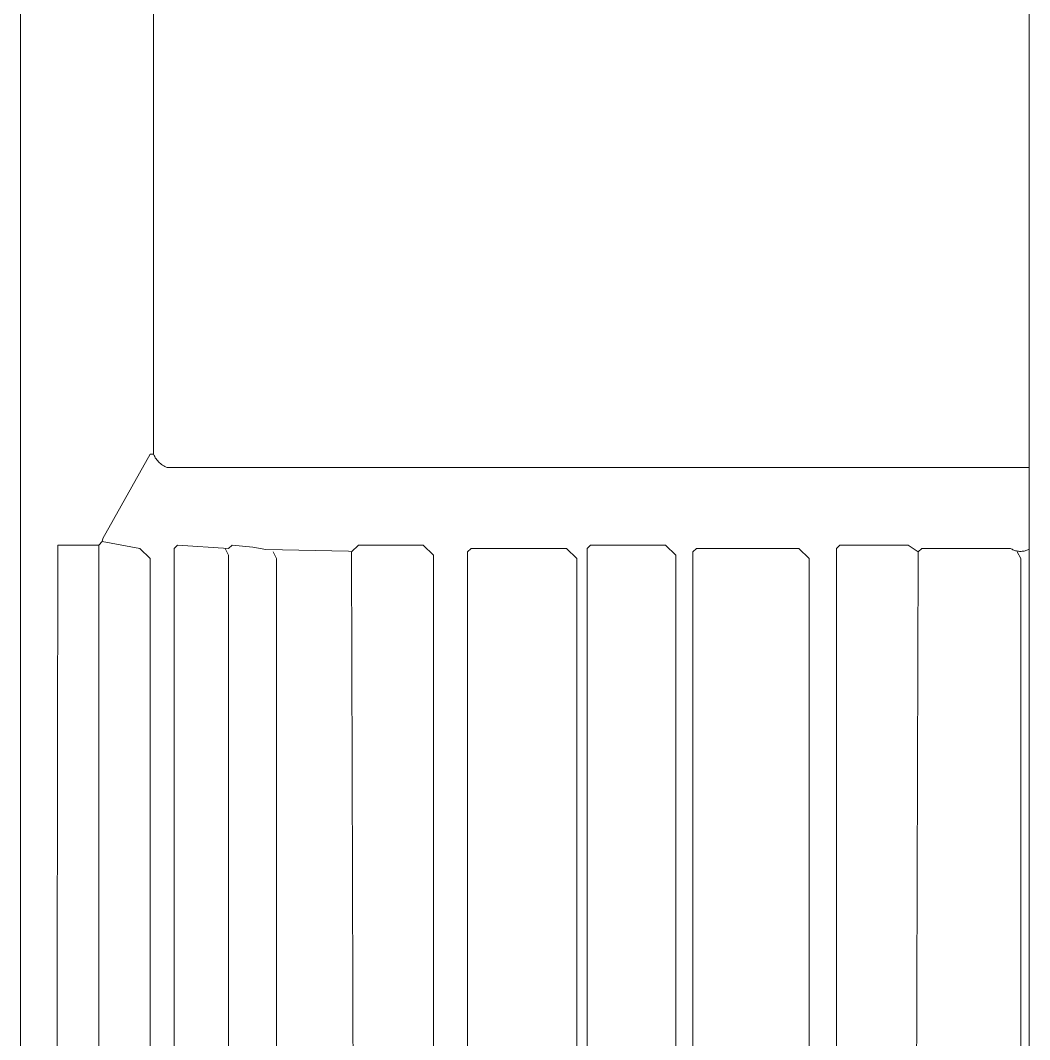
# Model space of a CAD drawing. Header units: millimetres. Extents: x 0 to 28440, y -12508 to -2066.
# Drawn here: x 15494.79 to 15524.8, y -9037.3 to -9007.01 of the extents above; entities that cross this region are included whole.
import ezdxf

# ---------------------------------------------------------------- set-up
doc = ezdxf.new("R2010")
doc.units = ezdxf.units.MM
for name, color, linetype, lineweight in [('DS-定制五金', 2, 'Continuous', 13), ('DS-定制台面', 4, 'Continuous', 13), ('DS-定制柜体', 4, 'Continuous', 13)]:
    doc.layers.add(name, color=color, linetype=linetype, lineweight=lineweight)

# ---------------------------------------------------------------- blocks, each defined once
blk = doc.blocks.new('LEGEND_e3f41d8545268fbe67e594de8254ceab_8033f885b88a42619b72a4b390f941b0fa1cf8a2-6402-493e-bc92-b14cb4f5df68')
at = {"layer": 'DS-定制五金', "color": 0, "linetype": 'Continuous'}
for p, q in [((23.8, 114.6), (23.8, 67.6)), ((23.8, 67.6), (23.816, 67.564)), ((23.816, 67.564), (23.834, 67.53)), ((23.834, 67.53), (23.853, 67.496)), ((23.853, 67.496), (23.874, 67.464)), ((23.874, 67.464), (23.897, 67.432)), ((23.897, 67.432), (23.922, 67.402)), ((23.922, 67.402), (23.948, 67.373)), ((23.948, 67.373), (23.976, 67.346)), ((23.976, 67.346), (24.005, 67.32)), ((24.005, 67.32), (24.035, 67.295)), ((24.035, 67.295), (24.067, 67.272)), ((24.067, 67.272), (24.099, 67.251)), ((24.099, 67.251), (24.133, 67.232)), ((24.133, 67.232), (24.168, 67.214)), ((24.168, 67.214), (24.2, 67.2)), ((24.2, 67.2), (49.46, 67.2)), ((43.8, 64.8), (43.9, 64.9)), ((43.8, 32.2), (43.8, 64.8)), ((43.9, 64.9), (45.9, 64.9)), ((45.9, 64.9), (46.2, 64.7)), ((46.2, 64.7), (46.3, 64.8)), ((46.3, 64.8), (48.9, 64.8)), ((48.9, 64.8), (48.924, 64.785)), ((48.924, 64.785), (48.948, 64.772)), ((48.948, 64.772), (48.973, 64.759)), ((48.973, 64.759), (48.998, 64.749)), ((49.404, 64.754), (49.429, 64.766)), ((49.429, 64.766), (49.454, 64.779)), ((48.998, 64.749), (49.024, 64.739)), ((49.024, 64.739), (49.051, 64.731)), ((49.051, 64.731), (49.078, 64.724)), ((49.078, 64.724), (49.105, 64.719)), ((49.105, 64.719), (49.132, 64.715)), ((49.132, 64.715), (49.16, 64.712)), ((49.16, 64.712), (49.188, 64.711)), ((49.188, 64.711), (49.216, 64.711)), ((49.216, 64.711), (49.243, 64.713)), ((49.243, 64.713), (49.271, 64.717)), ((49.271, 64.717), (49.298, 64.721)), ((49.298, 64.721), (49.325, 64.727)), ((49.325, 64.727), (49.352, 64.735)), ((49.352, 64.735), (49.378, 64.744)), ((49.378, 64.744), (49.404, 64.754))]:
    blk.add_line(p, q, dxfattribs=at)
at = {"layer": 'DS-定制五金', "color": 0, "linetype": 'Continuous', "flags": 128}
for points in [[(22.5, 31.8), (22.5, 31.9), (22.2, 32.1), (22.2, 64.9), (22.3, 65), (22.32, 65.09), (23.7, 67.6), (23.8, 67.6)], [(20.8, 31.8), (20.82, 31.89), (20.95, 32.2), (21, 64.9), (22.2, 64.9), (22.3, 65), (23.4, 64.8), (23.7, 64.5), (23.7, 32.3), (23.42, 31.89), (23.4, 31.8)], [(29.7, 32.2), (30, 32), (31.5, 32), (32, 32.5), (32, 64.6), (31.7, 64.9), (29.8, 64.9), (29.6, 64.7), (29.51, 64.72), (27.092, 64.762), (26.708, 64.838), (26.1, 64.9), (26, 64.8), (24.5, 64.9), (24.4, 64.8), (24.4, 32.2), (25.9, 32.2)], [(25.9, 32.2), (26, 32.5), (26, 64.6), (25.9, 64.8)], [(33, 31.8), (33, 64.7), (33.1, 64.8), (35.9, 64.8), (36.2, 64.5), (36.2, 32.2), (36.169, 32.162), (36.14, 32.122), (36.114, 32.08), (36.089, 32.038), (36.067, 31.994), (36.047, 31.949), (36.03, 31.903), (36.015, 31.856), (36.002, 31.808), (36, 31.8)], [(39.1, 32.5), (39.1, 64.6), (38.8, 64.9), (36.6, 64.9), (36.5, 64.8), (36.5, 32.2), (36.515, 32.183), (36.53, 32.167), (36.546, 32.152), (36.563, 32.138), (36.581, 32.125), (36.6, 32.112), (36.619, 32.101), (36.638, 32.091), (36.659, 32.081), (36.679, 32.073), (36.7, 32.066), (36.722, 32.06), (36.743, 32.055), (36.765, 32.051), (36.787, 32.048), (36.802, 32.047), (38.6, 32), (39.1, 32.5)], [(39.6, 31.8), (39.6, 64.7), (39.7, 64.8), (42.7, 64.8), (43, 64.5), (43, 32.2), (42.969, 32.162), (42.94, 32.122), (42.914, 32.08), (42.889, 32.038), (42.867, 31.994), (42.847, 31.949), (42.83, 31.903), (42.815, 31.856), (42.802, 31.808), (42.8, 31.8)], [(27.3, 64.7), (27.4, 64.5), (27.4, 32.3), (27.3, 31.9), (26.3, 31.8)], [(29.7, 32.2), (29.6, 64.7)], [(46.2, 31.8), (46.2, 32.1), (46.1, 32.2), (46.2, 64.7)], [(49.1, 31.9), (49.2, 32.2), (49.2, 64.5), (49.1, 64.7)]]:
    blk.add_lwpolyline(points, dxfattribs=at)
blk = doc.blocks.new('LEGEND_e3f41d8545268fbe67e594de8254ceab_8033f885b88a42619b72a4b390f941b0105ed58a-91e4-440a-bcc0-12d89b52c8e5')
at = {"layer": 'DS-定制五金', "color": 0, "linetype": 'Continuous'}
for p, q in [((23.8, 114.6), (23.8, 67.6)), ((23.8, 67.6), (23.816, 67.564)), ((23.816, 67.564), (23.834, 67.53)), ((23.834, 67.53), (23.853, 67.496)), ((23.853, 67.496), (23.874, 67.464)), ((23.874, 67.464), (23.897, 67.432)), ((23.897, 67.432), (23.922, 67.402)), ((23.922, 67.402), (23.948, 67.373)), ((23.948, 67.373), (23.976, 67.346)), ((23.976, 67.346), (24.005, 67.32)), ((24.005, 67.32), (24.035, 67.295)), ((24.035, 67.295), (24.067, 67.272)), ((24.067, 67.272), (24.099, 67.251)), ((24.099, 67.251), (24.133, 67.232)), ((24.133, 67.232), (24.168, 67.214)), ((24.168, 67.214), (24.2, 67.2)), ((24.2, 67.2), (49.46, 67.2)), ((43.8, 64.8), (43.9, 64.9)), ((43.8, 32.2), (43.8, 64.8)), ((43.9, 64.9), (45.9, 64.9)), ((45.9, 64.9), (46.2, 64.7)), ((46.2, 64.7), (46.3, 64.8)), ((46.3, 64.8), (48.9, 64.8)), ((48.9, 64.8), (48.924, 64.785)), ((48.924, 64.785), (48.948, 64.772)), ((48.948, 64.772), (48.973, 64.759)), ((48.973, 64.759), (48.998, 64.749)), ((49.404, 64.754), (49.429, 64.766)), ((49.429, 64.766), (49.454, 64.779)), ((48.998, 64.749), (49.024, 64.739)), ((49.024, 64.739), (49.051, 64.731)), ((49.051, 64.731), (49.078, 64.724)), ((49.078, 64.724), (49.105, 64.719)), ((49.105, 64.719), (49.132, 64.715)), ((49.132, 64.715), (49.16, 64.712)), ((49.16, 64.712), (49.188, 64.711)), ((49.188, 64.711), (49.216, 64.711)), ((49.216, 64.711), (49.243, 64.713)), ((49.243, 64.713), (49.271, 64.717)), ((49.271, 64.717), (49.298, 64.721)), ((49.298, 64.721), (49.325, 64.727)), ((49.325, 64.727), (49.352, 64.735)), ((49.352, 64.735), (49.378, 64.744)), ((49.378, 64.744), (49.404, 64.754))]:
    blk.add_line(p, q, dxfattribs=at)
at = {"layer": 'DS-定制五金', "color": 0, "linetype": 'Continuous', "flags": 128}
for points in [[(22.5, 31.8), (22.5, 31.9), (22.2, 32.1), (22.2, 64.9), (22.3, 65), (22.32, 65.09), (23.7, 67.6), (23.8, 67.6)], [(20.8, 31.8), (20.82, 31.89), (20.95, 32.2), (21, 64.9), (22.2, 64.9), (22.3, 65), (23.4, 64.8), (23.7, 64.5), (23.7, 32.3), (23.42, 31.89), (23.4, 31.8)], [(29.7, 32.2), (30, 32), (31.5, 32), (32, 32.5), (32, 64.6), (31.7, 64.9), (29.8, 64.9), (29.6, 64.7), (29.51, 64.72), (27.092, 64.762), (26.708, 64.838), (26.1, 64.9), (26, 64.8), (24.5, 64.9), (24.4, 64.8), (24.4, 32.2), (25.9, 32.2)], [(25.9, 32.2), (26, 32.5), (26, 64.6), (25.9, 64.8)], [(33, 31.8), (33, 64.7), (33.1, 64.8), (35.9, 64.8), (36.2, 64.5), (36.2, 32.2), (36.169, 32.162), (36.14, 32.122), (36.114, 32.08), (36.089, 32.038), (36.067, 31.994), (36.047, 31.949), (36.03, 31.903), (36.015, 31.856), (36.002, 31.808), (36, 31.8)], [(39.1, 32.5), (39.1, 64.6), (38.8, 64.9), (36.6, 64.9), (36.5, 64.8), (36.5, 32.2), (36.515, 32.183), (36.53, 32.167), (36.546, 32.152), (36.563, 32.138), (36.581, 32.125), (36.6, 32.112), (36.619, 32.101), (36.638, 32.091), (36.659, 32.081), (36.679, 32.073), (36.7, 32.066), (36.722, 32.06), (36.743, 32.055), (36.765, 32.051), (36.787, 32.048), (36.802, 32.047), (38.6, 32), (39.1, 32.5)], [(39.6, 31.8), (39.6, 64.7), (39.7, 64.8), (42.7, 64.8), (43, 64.5), (43, 32.2), (42.969, 32.162), (42.94, 32.122), (42.914, 32.08), (42.889, 32.038), (42.867, 31.994), (42.847, 31.949), (42.83, 31.903), (42.815, 31.856), (42.802, 31.808), (42.8, 31.8)], [(27.3, 64.7), (27.4, 64.5), (27.4, 32.3), (27.3, 31.9), (26.3, 31.8)], [(29.7, 32.2), (29.6, 64.7)], [(46.2, 31.8), (46.2, 32.1), (46.1, 32.2), (46.2, 64.7)], [(49.1, 31.9), (49.2, 32.2), (49.2, 64.5), (49.1, 64.7)]]:
    blk.add_lwpolyline(points, dxfattribs=at)
blk = doc.blocks.new('LEGEND_e3f41d8545268fbe67e594de8254ceab_8033f885b88a42619b72a4b390f941b00ca4d2e6-90cb-4d80-be64-5a7074b7126e')
at = {"layer": 'DS-定制五金', "color": 0, "linetype": 'Continuous'}
for p, q in [((23.8, 114.6), (23.8, 67.6)), ((23.8, 67.6), (23.816, 67.564)), ((23.816, 67.564), (23.834, 67.53)), ((23.834, 67.53), (23.853, 67.496)), ((23.853, 67.496), (23.874, 67.464)), ((23.874, 67.464), (23.897, 67.432)), ((23.897, 67.432), (23.922, 67.402)), ((23.922, 67.402), (23.948, 67.373)), ((23.948, 67.373), (23.976, 67.346)), ((23.976, 67.346), (24.005, 67.32)), ((24.005, 67.32), (24.035, 67.295)), ((24.035, 67.295), (24.067, 67.272)), ((24.067, 67.272), (24.099, 67.251)), ((24.099, 67.251), (24.133, 67.232)), ((24.133, 67.232), (24.168, 67.214)), ((24.168, 67.214), (24.2, 67.2)), ((24.2, 67.2), (49.46, 67.2)), ((43.8, 64.8), (43.9, 64.9)), ((43.8, 32.2), (43.8, 64.8)), ((43.9, 64.9), (45.9, 64.9)), ((45.9, 64.9), (46.2, 64.7)), ((46.2, 64.7), (46.3, 64.8)), ((46.3, 64.8), (48.9, 64.8)), ((48.9, 64.8), (48.924, 64.785)), ((48.924, 64.785), (48.948, 64.772)), ((48.948, 64.772), (48.973, 64.759)), ((48.973, 64.759), (48.998, 64.749)), ((49.404, 64.754), (49.429, 64.766)), ((49.429, 64.766), (49.454, 64.779)), ((48.998, 64.749), (49.024, 64.739)), ((49.024, 64.739), (49.051, 64.731)), ((49.051, 64.731), (49.078, 64.724)), ((49.078, 64.724), (49.105, 64.719)), ((49.105, 64.719), (49.132, 64.715)), ((49.132, 64.715), (49.16, 64.712)), ((49.16, 64.712), (49.188, 64.711)), ((49.188, 64.711), (49.216, 64.711)), ((49.216, 64.711), (49.243, 64.713)), ((49.243, 64.713), (49.271, 64.717)), ((49.271, 64.717), (49.298, 64.721)), ((49.298, 64.721), (49.325, 64.727)), ((49.325, 64.727), (49.352, 64.735)), ((49.352, 64.735), (49.378, 64.744)), ((49.378, 64.744), (49.404, 64.754))]:
    blk.add_line(p, q, dxfattribs=at)
at = {"layer": 'DS-定制五金', "color": 0, "linetype": 'Continuous', "flags": 128}
for points in [[(22.5, 31.8), (22.5, 31.9), (22.2, 32.1), (22.2, 64.9), (22.3, 65), (22.32, 65.09), (23.7, 67.6), (23.8, 67.6)], [(20.8, 31.8), (20.82, 31.89), (20.95, 32.2), (21, 64.9), (22.2, 64.9), (22.3, 65), (23.4, 64.8), (23.7, 64.5), (23.7, 32.3), (23.42, 31.89), (23.4, 31.8)], [(29.7, 32.2), (30, 32), (31.5, 32), (32, 32.5), (32, 64.6), (31.7, 64.9), (29.8, 64.9), (29.6, 64.7), (29.51, 64.72), (27.092, 64.762), (26.708, 64.838), (26.1, 64.9), (26, 64.8), (24.5, 64.9), (24.4, 64.8), (24.4, 32.2), (25.9, 32.2)], [(25.9, 32.2), (26, 32.5), (26, 64.6), (25.9, 64.8)], [(33, 31.8), (33, 64.7), (33.1, 64.8), (35.9, 64.8), (36.2, 64.5), (36.2, 32.2), (36.169, 32.162), (36.14, 32.122), (36.114, 32.08), (36.089, 32.038), (36.067, 31.994), (36.047, 31.949), (36.03, 31.903), (36.015, 31.856), (36.002, 31.808), (36, 31.8)], [(39.1, 32.5), (39.1, 64.6), (38.8, 64.9), (36.6, 64.9), (36.5, 64.8), (36.5, 32.2), (36.515, 32.183), (36.53, 32.167), (36.546, 32.152), (36.563, 32.138), (36.581, 32.125), (36.6, 32.112), (36.619, 32.101), (36.638, 32.091), (36.659, 32.081), (36.679, 32.073), (36.7, 32.066), (36.722, 32.06), (36.743, 32.055), (36.765, 32.051), (36.787, 32.048), (36.802, 32.047), (38.6, 32), (39.1, 32.5)], [(39.6, 31.8), (39.6, 64.7), (39.7, 64.8), (42.7, 64.8), (43, 64.5), (43, 32.2), (42.969, 32.162), (42.94, 32.122), (42.914, 32.08), (42.889, 32.038), (42.867, 31.994), (42.847, 31.949), (42.83, 31.903), (42.815, 31.856), (42.802, 31.808), (42.8, 31.8)], [(27.3, 64.7), (27.4, 64.5), (27.4, 32.3), (27.3, 31.9), (26.3, 31.8)], [(29.7, 32.2), (29.6, 64.7)], [(46.2, 31.8), (46.2, 32.1), (46.1, 32.2), (46.2, 64.7)], [(49.1, 31.9), (49.2, 32.2), (49.2, 64.5), (49.1, 64.7)]]:
    blk.add_lwpolyline(points, dxfattribs=at)
blk = doc.blocks.new('LEGEND_e3f41d8545268fbe67e594de8254ceab_8033f885b88a42619b72a4b390f941b0a8ebc32a-0070-453e-bc9c-6ff4a51774e4')
at = {"layer": 'DS-定制五金', "color": 0, "linetype": 'Continuous'}
for p, q in [((23.8, 114.6), (23.8, 67.6)), ((23.8, 67.6), (23.816, 67.564)), ((23.816, 67.564), (23.834, 67.53)), ((23.834, 67.53), (23.853, 67.496)), ((23.853, 67.496), (23.874, 67.464)), ((23.874, 67.464), (23.897, 67.432)), ((23.897, 67.432), (23.922, 67.402)), ((23.922, 67.402), (23.948, 67.373)), ((23.948, 67.373), (23.976, 67.346)), ((23.976, 67.346), (24.005, 67.32)), ((24.005, 67.32), (24.035, 67.295)), ((24.035, 67.295), (24.067, 67.272)), ((24.067, 67.272), (24.099, 67.251)), ((24.099, 67.251), (24.133, 67.232)), ((24.133, 67.232), (24.168, 67.214)), ((24.168, 67.214), (24.2, 67.2)), ((24.2, 67.2), (49.46, 67.2)), ((43.8, 64.8), (43.9, 64.9)), ((43.8, 32.2), (43.8, 64.8)), ((43.9, 64.9), (45.9, 64.9)), ((45.9, 64.9), (46.2, 64.7)), ((46.2, 64.7), (46.3, 64.8)), ((46.3, 64.8), (48.9, 64.8)), ((48.9, 64.8), (48.924, 64.785)), ((48.924, 64.785), (48.948, 64.772)), ((48.948, 64.772), (48.973, 64.759)), ((48.973, 64.759), (48.998, 64.749)), ((49.404, 64.754), (49.429, 64.766)), ((49.429, 64.766), (49.454, 64.779)), ((48.998, 64.749), (49.024, 64.739)), ((49.024, 64.739), (49.051, 64.731)), ((49.051, 64.731), (49.078, 64.724)), ((49.078, 64.724), (49.105, 64.719)), ((49.105, 64.719), (49.132, 64.715)), ((49.132, 64.715), (49.16, 64.712)), ((49.16, 64.712), (49.188, 64.711)), ((49.188, 64.711), (49.216, 64.711)), ((49.216, 64.711), (49.243, 64.713)), ((49.243, 64.713), (49.271, 64.717)), ((49.271, 64.717), (49.298, 64.721)), ((49.298, 64.721), (49.325, 64.727)), ((49.325, 64.727), (49.352, 64.735)), ((49.352, 64.735), (49.378, 64.744)), ((49.378, 64.744), (49.404, 64.754))]:
    blk.add_line(p, q, dxfattribs=at)
at = {"layer": 'DS-定制五金', "color": 0, "linetype": 'Continuous', "flags": 128}
for points in [[(22.5, 31.8), (22.5, 31.9), (22.2, 32.1), (22.2, 64.9), (22.3, 65), (22.32, 65.09), (23.7, 67.6), (23.8, 67.6)], [(20.8, 31.8), (20.82, 31.89), (20.95, 32.2), (21, 64.9), (22.2, 64.9), (22.3, 65), (23.4, 64.8), (23.7, 64.5), (23.7, 32.3), (23.42, 31.89), (23.4, 31.8)], [(29.7, 32.2), (30, 32), (31.5, 32), (32, 32.5), (32, 64.6), (31.7, 64.9), (29.8, 64.9), (29.6, 64.7), (29.51, 64.72), (27.092, 64.762), (26.708, 64.838), (26.1, 64.9), (26, 64.8), (24.5, 64.9), (24.4, 64.8), (24.4, 32.2), (25.9, 32.2)], [(25.9, 32.2), (26, 32.5), (26, 64.6), (25.9, 64.8)], [(33, 31.8), (33, 64.7), (33.1, 64.8), (35.9, 64.8), (36.2, 64.5), (36.2, 32.2), (36.169, 32.162), (36.14, 32.122), (36.114, 32.08), (36.089, 32.038), (36.067, 31.994), (36.047, 31.949), (36.03, 31.903), (36.015, 31.856), (36.002, 31.808), (36, 31.8)], [(39.1, 32.5), (39.1, 64.6), (38.8, 64.9), (36.6, 64.9), (36.5, 64.8), (36.5, 32.2), (36.515, 32.183), (36.53, 32.167), (36.546, 32.152), (36.563, 32.138), (36.581, 32.125), (36.6, 32.112), (36.619, 32.101), (36.638, 32.091), (36.659, 32.081), (36.679, 32.073), (36.7, 32.066), (36.722, 32.06), (36.743, 32.055), (36.765, 32.051), (36.787, 32.048), (36.802, 32.047), (38.6, 32), (39.1, 32.5)], [(39.6, 31.8), (39.6, 64.7), (39.7, 64.8), (42.7, 64.8), (43, 64.5), (43, 32.2), (42.969, 32.162), (42.94, 32.122), (42.914, 32.08), (42.889, 32.038), (42.867, 31.994), (42.847, 31.949), (42.83, 31.903), (42.815, 31.856), (42.802, 31.808), (42.8, 31.8)], [(27.3, 64.7), (27.4, 64.5), (27.4, 32.3), (27.3, 31.9), (26.3, 31.8)], [(29.7, 32.2), (29.6, 64.7)], [(46.2, 31.8), (46.2, 32.1), (46.1, 32.2), (46.2, 64.7)], [(49.1, 31.9), (49.2, 32.2), (49.2, 64.5), (49.1, 64.7)]]:
    blk.add_lwpolyline(points, dxfattribs=at)
blk = doc.blocks.new('LEGEND_e3f41d8545268fbe67e594de8254ceab_8033f885b88a42619b72a4b390f941b03c088be2-111b-4af7-a5d4-cdadb5074cd1')
at = {"layer": 'DS-定制五金', "color": 0, "linetype": 'Continuous'}
for p, q in [((23.8, 114.6), (23.8, 67.6)), ((23.8, 67.6), (23.816, 67.564)), ((23.816, 67.564), (23.834, 67.53)), ((23.834, 67.53), (23.853, 67.496)), ((23.853, 67.496), (23.874, 67.464)), ((23.874, 67.464), (23.897, 67.432)), ((23.897, 67.432), (23.922, 67.402)), ((23.922, 67.402), (23.948, 67.373)), ((23.948, 67.373), (23.976, 67.346)), ((23.976, 67.346), (24.005, 67.32)), ((24.005, 67.32), (24.035, 67.295)), ((24.035, 67.295), (24.067, 67.272)), ((24.067, 67.272), (24.099, 67.251)), ((24.099, 67.251), (24.133, 67.232)), ((24.133, 67.232), (24.168, 67.214)), ((24.168, 67.214), (24.2, 67.2)), ((24.2, 67.2), (49.46, 67.2)), ((43.8, 64.8), (43.9, 64.9)), ((43.8, 32.2), (43.8, 64.8)), ((43.9, 64.9), (45.9, 64.9)), ((45.9, 64.9), (46.2, 64.7)), ((46.2, 64.7), (46.3, 64.8)), ((46.3, 64.8), (48.9, 64.8)), ((48.9, 64.8), (48.924, 64.785)), ((48.924, 64.785), (48.948, 64.772)), ((48.948, 64.772), (48.973, 64.759)), ((48.973, 64.759), (48.998, 64.749)), ((49.404, 64.754), (49.429, 64.766)), ((49.429, 64.766), (49.454, 64.779)), ((48.998, 64.749), (49.024, 64.739)), ((49.024, 64.739), (49.051, 64.731)), ((49.051, 64.731), (49.078, 64.724)), ((49.078, 64.724), (49.105, 64.719)), ((49.105, 64.719), (49.132, 64.715)), ((49.132, 64.715), (49.16, 64.712)), ((49.16, 64.712), (49.188, 64.711)), ((49.188, 64.711), (49.216, 64.711)), ((49.216, 64.711), (49.243, 64.713)), ((49.243, 64.713), (49.271, 64.717)), ((49.271, 64.717), (49.298, 64.721)), ((49.298, 64.721), (49.325, 64.727)), ((49.325, 64.727), (49.352, 64.735)), ((49.352, 64.735), (49.378, 64.744)), ((49.378, 64.744), (49.404, 64.754))]:
    blk.add_line(p, q, dxfattribs=at)
at = {"layer": 'DS-定制五金', "color": 0, "linetype": 'Continuous', "flags": 128}
for points in [[(22.5, 31.8), (22.5, 31.9), (22.2, 32.1), (22.2, 64.9), (22.3, 65), (22.32, 65.09), (23.7, 67.6), (23.8, 67.6)], [(20.8, 31.8), (20.82, 31.89), (20.95, 32.2), (21, 64.9), (22.2, 64.9), (22.3, 65), (23.4, 64.8), (23.7, 64.5), (23.7, 32.3), (23.42, 31.89), (23.4, 31.8)], [(29.7, 32.2), (30, 32), (31.5, 32), (32, 32.5), (32, 64.6), (31.7, 64.9), (29.8, 64.9), (29.6, 64.7), (29.51, 64.72), (27.092, 64.762), (26.708, 64.838), (26.1, 64.9), (26, 64.8), (24.5, 64.9), (24.4, 64.8), (24.4, 32.2), (25.9, 32.2)], [(25.9, 32.2), (26, 32.5), (26, 64.6), (25.9, 64.8)], [(33, 31.8), (33, 64.7), (33.1, 64.8), (35.9, 64.8), (36.2, 64.5), (36.2, 32.2), (36.169, 32.162), (36.14, 32.122), (36.114, 32.08), (36.089, 32.038), (36.067, 31.994), (36.047, 31.949), (36.03, 31.903), (36.015, 31.856), (36.002, 31.808), (36, 31.8)], [(39.1, 32.5), (39.1, 64.6), (38.8, 64.9), (36.6, 64.9), (36.5, 64.8), (36.5, 32.2), (36.515, 32.183), (36.53, 32.167), (36.546, 32.152), (36.563, 32.138), (36.581, 32.125), (36.6, 32.112), (36.619, 32.101), (36.638, 32.091), (36.659, 32.081), (36.679, 32.073), (36.7, 32.066), (36.722, 32.06), (36.743, 32.055), (36.765, 32.051), (36.787, 32.048), (36.802, 32.047), (38.6, 32), (39.1, 32.5)], [(39.6, 31.8), (39.6, 64.7), (39.7, 64.8), (42.7, 64.8), (43, 64.5), (43, 32.2), (42.969, 32.162), (42.94, 32.122), (42.914, 32.08), (42.889, 32.038), (42.867, 31.994), (42.847, 31.949), (42.83, 31.903), (42.815, 31.856), (42.802, 31.808), (42.8, 31.8)], [(27.3, 64.7), (27.4, 64.5), (27.4, 32.3), (27.3, 31.9), (26.3, 31.8)], [(29.7, 32.2), (29.6, 64.7)], [(46.2, 31.8), (46.2, 32.1), (46.1, 32.2), (46.2, 64.7)], [(49.1, 31.9), (49.2, 32.2), (49.2, 64.5), (49.1, 64.7)]]:
    blk.add_lwpolyline(points, dxfattribs=at)
blk = doc.blocks.new('LEGEND_e3f41d8545268fbe67e594de8254ceab_8033f885b88a42619b72a4b390f941b0011c546b-13a3-4b1e-9abd-a5e52a73513d')
at = {"layer": 'DS-定制五金', "color": 0, "linetype": 'Continuous'}
for p, q in [((23.8, 114.6), (23.8, 67.6)), ((23.8, 67.6), (23.816, 67.564)), ((23.816, 67.564), (23.834, 67.53)), ((23.834, 67.53), (23.853, 67.496)), ((23.853, 67.496), (23.874, 67.464)), ((23.874, 67.464), (23.897, 67.432)), ((23.897, 67.432), (23.922, 67.402)), ((23.922, 67.402), (23.948, 67.373)), ((23.948, 67.373), (23.976, 67.346)), ((23.976, 67.346), (24.005, 67.32)), ((24.005, 67.32), (24.035, 67.295)), ((24.035, 67.295), (24.067, 67.272)), ((24.067, 67.272), (24.099, 67.251)), ((24.099, 67.251), (24.133, 67.232)), ((24.133, 67.232), (24.168, 67.214)), ((24.168, 67.214), (24.2, 67.2)), ((24.2, 67.2), (49.46, 67.2)), ((43.8, 64.8), (43.9, 64.9)), ((43.8, 32.2), (43.8, 64.8)), ((43.9, 64.9), (45.9, 64.9)), ((45.9, 64.9), (46.2, 64.7)), ((46.2, 64.7), (46.3, 64.8)), ((46.3, 64.8), (48.9, 64.8)), ((48.9, 64.8), (48.924, 64.785)), ((48.924, 64.785), (48.948, 64.772)), ((48.948, 64.772), (48.973, 64.759)), ((48.973, 64.759), (48.998, 64.749)), ((49.404, 64.754), (49.429, 64.766)), ((49.429, 64.766), (49.454, 64.779)), ((48.998, 64.749), (49.024, 64.739)), ((49.024, 64.739), (49.051, 64.731)), ((49.051, 64.731), (49.078, 64.724)), ((49.078, 64.724), (49.105, 64.719)), ((49.105, 64.719), (49.132, 64.715)), ((49.132, 64.715), (49.16, 64.712)), ((49.16, 64.712), (49.188, 64.711)), ((49.188, 64.711), (49.216, 64.711)), ((49.216, 64.711), (49.243, 64.713)), ((49.243, 64.713), (49.271, 64.717)), ((49.271, 64.717), (49.298, 64.721)), ((49.298, 64.721), (49.325, 64.727)), ((49.325, 64.727), (49.352, 64.735)), ((49.352, 64.735), (49.378, 64.744)), ((49.378, 64.744), (49.404, 64.754))]:
    blk.add_line(p, q, dxfattribs=at)
at = {"layer": 'DS-定制五金', "color": 0, "linetype": 'Continuous', "flags": 128}
for points in [[(22.5, 31.8), (22.5, 31.9), (22.2, 32.1), (22.2, 64.9), (22.3, 65), (22.32, 65.09), (23.7, 67.6), (23.8, 67.6)], [(20.8, 31.8), (20.82, 31.89), (20.95, 32.2), (21, 64.9), (22.2, 64.9), (22.3, 65), (23.4, 64.8), (23.7, 64.5), (23.7, 32.3), (23.42, 31.89), (23.4, 31.8)], [(29.7, 32.2), (30, 32), (31.5, 32), (32, 32.5), (32, 64.6), (31.7, 64.9), (29.8, 64.9), (29.6, 64.7), (29.51, 64.72), (27.092, 64.762), (26.708, 64.838), (26.1, 64.9), (26, 64.8), (24.5, 64.9), (24.4, 64.8), (24.4, 32.2), (25.9, 32.2)], [(25.9, 32.2), (26, 32.5), (26, 64.6), (25.9, 64.8)], [(33, 31.8), (33, 64.7), (33.1, 64.8), (35.9, 64.8), (36.2, 64.5), (36.2, 32.2), (36.169, 32.162), (36.14, 32.122), (36.114, 32.08), (36.089, 32.038), (36.067, 31.994), (36.047, 31.949), (36.03, 31.903), (36.015, 31.856), (36.002, 31.808), (36, 31.8)], [(39.1, 32.5), (39.1, 64.6), (38.8, 64.9), (36.6, 64.9), (36.5, 64.8), (36.5, 32.2), (36.515, 32.183), (36.53, 32.167), (36.546, 32.152), (36.563, 32.138), (36.581, 32.125), (36.6, 32.112), (36.619, 32.101), (36.638, 32.091), (36.659, 32.081), (36.679, 32.073), (36.7, 32.066), (36.722, 32.06), (36.743, 32.055), (36.765, 32.051), (36.787, 32.048), (36.802, 32.047), (38.6, 32), (39.1, 32.5)], [(39.6, 31.8), (39.6, 64.7), (39.7, 64.8), (42.7, 64.8), (43, 64.5), (43, 32.2), (42.969, 32.162), (42.94, 32.122), (42.914, 32.08), (42.889, 32.038), (42.867, 31.994), (42.847, 31.949), (42.83, 31.903), (42.815, 31.856), (42.802, 31.808), (42.8, 31.8)], [(27.3, 64.7), (27.4, 64.5), (27.4, 32.3), (27.3, 31.9), (26.3, 31.8)], [(29.7, 32.2), (29.6, 64.7)], [(46.2, 31.8), (46.2, 32.1), (46.1, 32.2), (46.2, 64.7)], [(49.1, 31.9), (49.2, 32.2), (49.2, 64.5), (49.1, 64.7)]]:
    blk.add_lwpolyline(points, dxfattribs=at)
blk = doc.blocks.new('LEGEND_e3f41d8545268fbe67e594de8254ceab_8033f885b88a42619b72a4b390f941b0246eddd7-ca98-49d0-927f-99d4f62264d2')
at = {"layer": 'DS-定制五金', "color": 0, "linetype": 'Continuous'}
for p, q in [((23.8, 114.6), (23.8, 67.6)), ((23.8, 67.6), (23.816, 67.564)), ((23.816, 67.564), (23.834, 67.53)), ((23.834, 67.53), (23.853, 67.496)), ((23.853, 67.496), (23.874, 67.464)), ((23.874, 67.464), (23.897, 67.432)), ((23.897, 67.432), (23.922, 67.402)), ((23.922, 67.402), (23.948, 67.373)), ((23.948, 67.373), (23.976, 67.346)), ((23.976, 67.346), (24.005, 67.32)), ((24.005, 67.32), (24.035, 67.295)), ((24.035, 67.295), (24.067, 67.272)), ((24.067, 67.272), (24.099, 67.251)), ((24.099, 67.251), (24.133, 67.232)), ((24.133, 67.232), (24.168, 67.214)), ((24.168, 67.214), (24.2, 67.2)), ((24.2, 67.2), (49.46, 67.2)), ((43.8, 64.8), (43.9, 64.9)), ((43.8, 32.2), (43.8, 64.8)), ((43.9, 64.9), (45.9, 64.9)), ((45.9, 64.9), (46.2, 64.7)), ((46.2, 64.7), (46.3, 64.8)), ((46.3, 64.8), (48.9, 64.8)), ((48.9, 64.8), (48.924, 64.785)), ((48.924, 64.785), (48.948, 64.772)), ((48.948, 64.772), (48.973, 64.759)), ((48.973, 64.759), (48.998, 64.749)), ((49.404, 64.754), (49.429, 64.766)), ((49.429, 64.766), (49.454, 64.779)), ((48.998, 64.749), (49.024, 64.739)), ((49.024, 64.739), (49.051, 64.731)), ((49.051, 64.731), (49.078, 64.724)), ((49.078, 64.724), (49.105, 64.719)), ((49.105, 64.719), (49.132, 64.715)), ((49.132, 64.715), (49.16, 64.712)), ((49.16, 64.712), (49.188, 64.711)), ((49.188, 64.711), (49.216, 64.711)), ((49.216, 64.711), (49.243, 64.713)), ((49.243, 64.713), (49.271, 64.717)), ((49.271, 64.717), (49.298, 64.721)), ((49.298, 64.721), (49.325, 64.727)), ((49.325, 64.727), (49.352, 64.735)), ((49.352, 64.735), (49.378, 64.744)), ((49.378, 64.744), (49.404, 64.754))]:
    blk.add_line(p, q, dxfattribs=at)
at = {"layer": 'DS-定制五金', "color": 0, "linetype": 'Continuous', "flags": 128}
for points in [[(22.5, 31.8), (22.5, 31.9), (22.2, 32.1), (22.2, 64.9), (22.3, 65), (22.32, 65.09), (23.7, 67.6), (23.8, 67.6)], [(20.8, 31.8), (20.82, 31.89), (20.95, 32.2), (21, 64.9), (22.2, 64.9), (22.3, 65), (23.4, 64.8), (23.7, 64.5), (23.7, 32.3), (23.42, 31.89), (23.4, 31.8)], [(29.7, 32.2), (30, 32), (31.5, 32), (32, 32.5), (32, 64.6), (31.7, 64.9), (29.8, 64.9), (29.6, 64.7), (29.51, 64.72), (27.092, 64.762), (26.708, 64.838), (26.1, 64.9), (26, 64.8), (24.5, 64.9), (24.4, 64.8), (24.4, 32.2), (25.9, 32.2)], [(25.9, 32.2), (26, 32.5), (26, 64.6), (25.9, 64.8)], [(33, 31.8), (33, 64.7), (33.1, 64.8), (35.9, 64.8), (36.2, 64.5), (36.2, 32.2), (36.169, 32.162), (36.14, 32.122), (36.114, 32.08), (36.089, 32.038), (36.067, 31.994), (36.047, 31.949), (36.03, 31.903), (36.015, 31.856), (36.002, 31.808), (36, 31.8)], [(39.1, 32.5), (39.1, 64.6), (38.8, 64.9), (36.6, 64.9), (36.5, 64.8), (36.5, 32.2), (36.515, 32.183), (36.53, 32.167), (36.546, 32.152), (36.563, 32.138), (36.581, 32.125), (36.6, 32.112), (36.619, 32.101), (36.638, 32.091), (36.659, 32.081), (36.679, 32.073), (36.7, 32.066), (36.722, 32.06), (36.743, 32.055), (36.765, 32.051), (36.787, 32.048), (36.802, 32.047), (38.6, 32), (39.1, 32.5)], [(39.6, 31.8), (39.6, 64.7), (39.7, 64.8), (42.7, 64.8), (43, 64.5), (43, 32.2), (42.969, 32.162), (42.94, 32.122), (42.914, 32.08), (42.889, 32.038), (42.867, 31.994), (42.847, 31.949), (42.83, 31.903), (42.815, 31.856), (42.802, 31.808), (42.8, 31.8)], [(27.3, 64.7), (27.4, 64.5), (27.4, 32.3), (27.3, 31.9), (26.3, 31.8)], [(29.7, 32.2), (29.6, 64.7)], [(46.2, 31.8), (46.2, 32.1), (46.1, 32.2), (46.2, 64.7)], [(49.1, 31.9), (49.2, 32.2), (49.2, 64.5), (49.1, 64.7)]]:
    blk.add_lwpolyline(points, dxfattribs=at)
blk = doc.blocks.new('LEGEND_e3f41d8545268fbe67e594de8254ceab_8033f885b88a42619b72a4b390f941b061bc08d1-6243-4074-bec1-a0773fc5645a')
at = {"layer": 'DS-定制五金', "color": 0, "linetype": 'Continuous'}
for p, q in [((23.8, 114.6), (23.8, 67.6)), ((23.8, 67.6), (23.816, 67.564)), ((23.816, 67.564), (23.834, 67.53)), ((23.834, 67.53), (23.853, 67.496)), ((23.853, 67.496), (23.874, 67.464)), ((23.874, 67.464), (23.897, 67.432)), ((23.897, 67.432), (23.922, 67.402)), ((23.922, 67.402), (23.948, 67.373)), ((23.948, 67.373), (23.976, 67.346)), ((23.976, 67.346), (24.005, 67.32)), ((24.005, 67.32), (24.035, 67.295)), ((24.035, 67.295), (24.067, 67.272)), ((24.067, 67.272), (24.099, 67.251)), ((24.099, 67.251), (24.133, 67.232)), ((24.133, 67.232), (24.168, 67.214)), ((24.168, 67.214), (24.2, 67.2)), ((24.2, 67.2), (49.46, 67.2)), ((43.8, 64.8), (43.9, 64.9)), ((43.8, 32.2), (43.8, 64.8)), ((43.9, 64.9), (45.9, 64.9)), ((45.9, 64.9), (46.2, 64.7)), ((46.2, 64.7), (46.3, 64.8)), ((46.3, 64.8), (48.9, 64.8)), ((48.9, 64.8), (48.924, 64.785)), ((48.924, 64.785), (48.948, 64.772)), ((48.948, 64.772), (48.973, 64.759)), ((48.973, 64.759), (48.998, 64.749)), ((49.404, 64.754), (49.429, 64.766)), ((49.429, 64.766), (49.454, 64.779)), ((48.998, 64.749), (49.024, 64.739)), ((49.024, 64.739), (49.051, 64.731)), ((49.051, 64.731), (49.078, 64.724)), ((49.078, 64.724), (49.105, 64.719)), ((49.105, 64.719), (49.132, 64.715)), ((49.132, 64.715), (49.16, 64.712)), ((49.16, 64.712), (49.188, 64.711)), ((49.188, 64.711), (49.216, 64.711)), ((49.216, 64.711), (49.243, 64.713)), ((49.243, 64.713), (49.271, 64.717)), ((49.271, 64.717), (49.298, 64.721)), ((49.298, 64.721), (49.325, 64.727)), ((49.325, 64.727), (49.352, 64.735)), ((49.352, 64.735), (49.378, 64.744)), ((49.378, 64.744), (49.404, 64.754))]:
    blk.add_line(p, q, dxfattribs=at)
at = {"layer": 'DS-定制五金', "color": 0, "linetype": 'Continuous', "flags": 128}
for points in [[(22.5, 31.8), (22.5, 31.9), (22.2, 32.1), (22.2, 64.9), (22.3, 65), (22.32, 65.09), (23.7, 67.6), (23.8, 67.6)], [(20.8, 31.8), (20.82, 31.89), (20.95, 32.2), (21, 64.9), (22.2, 64.9), (22.3, 65), (23.4, 64.8), (23.7, 64.5), (23.7, 32.3), (23.42, 31.89), (23.4, 31.8)], [(29.7, 32.2), (30, 32), (31.5, 32), (32, 32.5), (32, 64.6), (31.7, 64.9), (29.8, 64.9), (29.6, 64.7), (29.51, 64.72), (27.092, 64.762), (26.708, 64.838), (26.1, 64.9), (26, 64.8), (24.5, 64.9), (24.4, 64.8), (24.4, 32.2), (25.9, 32.2)], [(25.9, 32.2), (26, 32.5), (26, 64.6), (25.9, 64.8)], [(33, 31.8), (33, 64.7), (33.1, 64.8), (35.9, 64.8), (36.2, 64.5), (36.2, 32.2), (36.169, 32.162), (36.14, 32.122), (36.114, 32.08), (36.089, 32.038), (36.067, 31.994), (36.047, 31.949), (36.03, 31.903), (36.015, 31.856), (36.002, 31.808), (36, 31.8)], [(39.1, 32.5), (39.1, 64.6), (38.8, 64.9), (36.6, 64.9), (36.5, 64.8), (36.5, 32.2), (36.515, 32.183), (36.53, 32.167), (36.546, 32.152), (36.563, 32.138), (36.581, 32.125), (36.6, 32.112), (36.619, 32.101), (36.638, 32.091), (36.659, 32.081), (36.679, 32.073), (36.7, 32.066), (36.722, 32.06), (36.743, 32.055), (36.765, 32.051), (36.787, 32.048), (36.802, 32.047), (38.6, 32), (39.1, 32.5)], [(39.6, 31.8), (39.6, 64.7), (39.7, 64.8), (42.7, 64.8), (43, 64.5), (43, 32.2), (42.969, 32.162), (42.94, 32.122), (42.914, 32.08), (42.889, 32.038), (42.867, 31.994), (42.847, 31.949), (42.83, 31.903), (42.815, 31.856), (42.802, 31.808), (42.8, 31.8)], [(27.3, 64.7), (27.4, 64.5), (27.4, 32.3), (27.3, 31.9), (26.3, 31.8)], [(29.7, 32.2), (29.6, 64.7)], [(46.2, 31.8), (46.2, 32.1), (46.1, 32.2), (46.2, 64.7)], [(49.1, 31.9), (49.2, 32.2), (49.2, 64.5), (49.1, 64.7)]]:
    blk.add_lwpolyline(points, dxfattribs=at)

msp = doc.modelspace()

# ---------------------------------------------------------------- linework, layer by layer
at = {"layer": 'DS-定制台面', "color": 255, "linetype": 'Continuous'}
msp.add_line((15494.792, -9067.601), (15494.792, -8967.601), dxfattribs=at)
at = {"layer": 'DS-定制柜体', "color": 255, "linetype": 'Continuous'}
msp.add_line((15524.792, -8167.601), (15524.791, -9067.601), dxfattribs=at)

# ---------------------------------------------------------------- block references
at = {"layer": 'DS-定制五金', "color": 7, "xscale": 1.015228426395939, "yscale": 0.9999999389648474}
for name in ['LEGEND_e3f41d8545268fbe67e594de8254ceab_8033f885b88a42619b72a4b390f941b0fa1cf8a2-6402-493e-bc92-b14cb4f5df68', 'LEGEND_e3f41d8545268fbe67e594de8254ceab_8033f885b88a42619b72a4b390f941b0105ed58a-91e4-440a-bcc0-12d89b52c8e5', 'LEGEND_e3f41d8545268fbe67e594de8254ceab_8033f885b88a42619b72a4b390f941b00ca4d2e6-90cb-4d80-be64-5a7074b7126e', 'LEGEND_e3f41d8545268fbe67e594de8254ceab_8033f885b88a42619b72a4b390f941b0a8ebc32a-0070-453e-bc9c-6ff4a51774e4', 'LEGEND_e3f41d8545268fbe67e594de8254ceab_8033f885b88a42619b72a4b390f941b03c088be2-111b-4af7-a5d4-cdadb5074cd1', 'LEGEND_e3f41d8545268fbe67e594de8254ceab_8033f885b88a42619b72a4b390f941b0011c546b-13a3-4b1e-9abd-a5e52a73513d', 'LEGEND_e3f41d8545268fbe67e594de8254ceab_8033f885b88a42619b72a4b390f941b0246eddd7-ca98-49d0-927f-99d4f62264d2', 'LEGEND_e3f41d8545268fbe67e594de8254ceab_8033f885b88a42619b72a4b390f941b061bc08d1-6243-4074-bec1-a0773fc5645a']:
    msp.add_blockref(name, (15474.588, -9087.501), dxfattribs=at)

doc.saveas('drawing.dxf')
